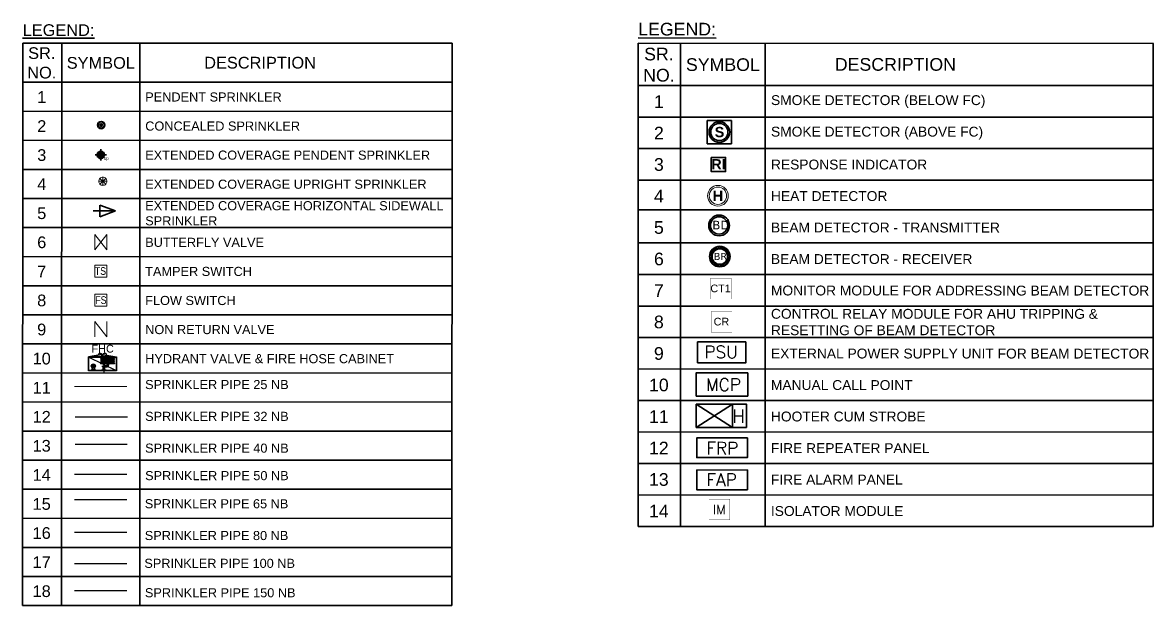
# Model space of a CAD drawing. Header units: millimetres. Extents: x -661525 to 498941, y 282148 to 1359693.
# Drawn here: x -509743 to -491521, y 661937 to 671335 of the extents above; entities that cross this region are included whole.
import ezdxf

# ---------------------------------------------------------------- set-up
doc = ezdxf.new("R2010")
doc.units = ezdxf.units.MM
doc.header["$LTSCALE"] = 2.5
doc.layers.get('0').update_dxf_attribs({"linetype": 'CONTINUOUS'})
for name, color, linetype, lineweight in [('v-nameplate', 7, 'CONTINUOUS', 35), ('v-ss beam detector', 4, 'CONTINUOUS', 35), ('v-ss concealed sprinkler', 1, 'CONTINUOUS', 35), ('v-ss extended pendent sprinkler', 4, 'CONTINUOUS', 35), ('v-ss fire detection', 4, 'CONTINUOUS', 35), ('v-ss heat detector', 5, 'CONTINUOUS', 5), ('v-ss pipe 100 NB', 80, 'CONTINUOUS', 30), ('v-ss pipe 25 NB', 1, 'CONTINUOUS', 50), ('v-ss pipe 32 NB', 94, 'CONTINUOUS', 30), ('v-ss pipe 40 NB', 111, 'CONTINUOUS', 30), ('v-ss pipe 50 NB', 202, 'CONTINUOUS', 30), ('v-ss pipe 65 NB', 210, 'CONTINUOUS', 30), ('v-ss pipe 80 NB', 30, 'CONTINUOUS', 30), ('v-ss side wall sprinkler', 5, 'CONTINUOUS', 35), ('v-ss smoke detector', 6, 'CONTINUOUS', 35), ('v-ss sprinkler piping', 1, 'CONTINUOUS', 5), ('v-ss upright sprinkler', 3, 'CONTINUOUS', 5), ('vision-nameplate', 7, 'CONTINUOUS', 35)]:
    doc.layers.add(name, color=color, linetype=linetype, lineweight=lineweight)
doc.layers.add('v-ss hydrant', color=1, linetype='CONTINUOUS')
doc.layers.add('v-ss pipe 150 NB', color=130, linetype='CONTINUOUS')
doc.styles.add('1-100', font='sanss___.ttf')
doc.styles.add('ARH', font='swissc.ttf')
doc.styles.add('INOX', font='MAIAN.TTF')
doc.styles.add('RUPI', font='arial.ttf')
doc.styles.get("Standard").update_dxf_attribs({"font": 'txt.shx', "height": 1})
doc.styles.add('WMF-Arial0', font='arialbd.ttf')

# ---------------------------------------------------------------- blocks, each defined once
blk = doc.blocks.new('Concealed Sprinkler')
at = {"layer": 'v-ss concealed sprinkler', "color": 1}
for radius in [125, 109, 45.5, 37.6, 29.6]:
    blk.add_circle((0, 0), radius, dxfattribs=at)
blk = doc.blocks.new('Extended coverage Sprinkler')
at = {"layer": 'v-ss extended pendent sprinkler', "true_color": 0x8c4569}
h = blk.add_hatch(dxfattribs=at)
h.set_pattern_fill('ANSI31', color=227, scale=40.96, style=0)
h.set_pattern_definition([(45, (-587403.9544, -34931.295), (-3.62038672, 3.62038672), [])])
edge = h.paths.add_edge_path()
edge.add_arc((0, 0), 81.9, 0, 360)
at = {"layer": 'v-ss extended pendent sprinkler', "color": 3, "true_color": 0x00f500}
for p, q in [((164, 0), (-164, 0)), ((0, 164), (0, -164))]:
    blk.add_line(p, q, dxfattribs=at)
at = {"layer": 'v-ss extended pendent sprinkler', "color": 2, "true_color": 0xffff0f}
for p, q in [((-82, 5), (-123, 8)), ((-78, 25), (-117, 38)), ((-69, 44), (-104, 66)), ((-56, 60), (-84, 90)), ((-39, 72), (-59, 108)), ((-20, 79), (-31, 119)), ((20, 79), (31, 119)), ((39, 72), (59, 108)), ((56, 60), (84, 90)), ((69, 44), (104, 66)), ((78, 25), (117, 38)), ((82, 5), (123, 8)), ((-80, -15), (-121, -23)), ((-74, -35), (-111, -52)), ((-63, -52), (-95, -78)), ((-48, -66), (-72, -99)), ((-30, -76), (-45, -114)), ((-10, -81), (-15, -122)), ((10, -81), (15, -122)), ((30, -76), (45, -114)), ((48, -66), (72, -99)), ((63, -52), (95, -78)), ((74, -35), (111, -52)), ((80, -15), (121, -23))]:
    blk.add_line(p, q, dxfattribs=at)
at = {"layer": 'v-ss extended pendent sprinkler', "color": 2}
blk.add_line((0, 82), (0, 123), dxfattribs=at)
at = {"layer": 'v-ss extended pendent sprinkler'}
blk.add_circle((0, 0), 81.9, dxfattribs=at)
at = {"layer": 'v-ss extended pendent sprinkler', "color": 12, "insert": (157, -54), "char_height": 98.3, "width": 6506.22, "attachment_point": 2, "style": 'INOX'}
blk.add_mtext('sp', dxfattribs=at)
blk = doc.blocks.new('Fire Hydrant Cabinet')
h = blk.add_hatch(color=256)
h.paths.add_polyline_path([(-301, 18), (-301, 32), (-260, 32), (-260, 18)])
h.paths.add_polyline_path([(-342, 18), (-342, 32), (-301, 32), (-301, 18)])
for p, q in [((-445, 0), (-445, 408)), ((-445, 408), (371, 408)), ((-436, 399), (362, 9)), ((-436, 9), (-436, 399)), ((-436, 399), (362, 399)), ((-355, 408), (-355, 399)), ((280, 408), (-355, 408)), ((-355, 399), (280, 399)), ((-92, 379), (-92, 372)), ((317, 379), (-92, 379)), ((317, 372), (-92, 372)), ((114, 372), (-76, 357)), ((303, 366), (-76, 336)), ((303, 345), (-76, 315)), ((45, 372), (45, 213)), ((112, 372), (112, 119)), ((181, 372), (181, 213)), ((280, 399), (280, 408)), ((317, 379), (317, 372)), ((362, 399), (362, 9)), ((371, 408), (371, 0)), ((371, 0), (-445, 0)), ((362, 9), (-436, 9)), ((-241, 140), (-362, 140)), ((-247, 41), (-356, 41)), ((-356, 41), (-356, 9)), ((-247, 32), (-356, 32)), ((-247, 18), (-356, 18)), ((-342, 32), (-342, 18)), ((-333, 78), (-333, 107)), ((-333, 92), (-333, 41)), ((-270, 78), (-270, 107)), ((-270, 92), (-270, 41)), ((-260, 32), (-260, 18)), ((-247, 41), (-247, 9)), ((-92, 213), (-92, 206)), ((317, 213), (-92, 213)), ((317, 206), (-92, 206)), ((303, 324), (-76, 295)), ((303, 303), (-76, 274)), ((303, 282), (-76, 253)), ((303, 261), (-76, 232)), ((-68, 31), (-68, 9)), ((-68, 31), (68, 31)), ((-68, 9), (68, 9)), ((-50, 133), (152, 133)), ((303, 240), (-49, 213)), ((-23, 133), (-23, 31)), ((0, 173), (0, -39)), ((20, 145), (76, 145)), ((22, 128), (23, 128)), ((23, 133), (23, 31)), ((23, 122), (90, 122)), ((68, 31), (68, 9)), ((90, 206), (90, 159)), ((135, 206), (135, 167)), ((303, 219), (221, 213)), ((317, 213), (317, 206))]:
    blk.add_line(p, q)
for points in [[(-57, 473), (-445, 408)], [(-64, 463), (-390, 408)], [(-47, 408), (-64, 463)], [(-37, 408), (-57, 473)], [(-37, 408), (-17, 473)], [(-28, 408), (-11, 463)], [(-17, 473), (371, 408)], [(-11, 463), (316, 408)]]:
    blk.add_lwpolyline(points)
for points in [[(-82, 372, 0.42252), (-76, 357, 0.70022), (-76, 336, 0.693685), (-76, 315, 0.693649), (-76, 295, 0.704776), (-76, 274, 0.693974), (-76, 253, 0.694025), (-76, 232, 0.510681), (-80, 213)], [(303, 219, 0.691845), (303, 240, 0.693805), (303, 261, 0.721867), (303, 282, 0.695455), (303, 303, 0.693589), (303, 324, 0.698714), (303, 345, 0.724017), (303, 366, 0.215292), (310, 372)]]:
    blk.add_lwpolyline(points, format="xyb")
for centre, radius in [((-301, 140), 60.5), ((-301, 140), 45.4), ((0, 133), 22.7), ((0, 133), 11.3), ((113, 183), 11.3)]:
    blk.add_circle(centre, radius)
for centre, radius, start, end in [((-105, 437), 71.4, 18.6672, 145.5351), ((-91, 379), 0.454, 90, 180), ((31, 437), 71.4, 34.4649, 161.3328), ((-91, 206), 0.454, 180, 270), ((76, 158), 13.6, 270, 3.1798), ((90, 167), 45.4, 270, 0), ((316, 206), 0.454, 270, 0)]:
    blk.add_arc(centre, radius, start, end)
for points in [[(-127, 517), (-166, 476), (-119, 497)], [(53, 517), (91, 476), (45, 497)]]:
    blk.add_solid(points)
at = {"style": '1-100'}
blk.add_text('FHC', height=226.8, dxfattribs=at).set_placement((-356, 532))
blk = doc.blocks.new('above smoke detector')
at = {"layer": 'v-ss smoke detector', "color": 3}
for p, q in [((928905, 465201), (928905, 464930)), ((929190, 465201), (928905, 465201)), ((929190, 464930), (929190, 465201)), ((928905, 464930), (929190, 464930))]:
    blk.add_line(p, q, dxfattribs=at)
at = {"layer": 'v-ss smoke detector', "color": 3, "extrusion": (0, 0, -1)}
for major_axis, start_param, end_param in [((84.9, -84.9), 5.497787, 11.780972), ((-70.7, -70.7), 3.926991, 10.210176)]:
    blk.add_ellipse((929047, 465066), major_axis=major_axis, ratio=1, start_param=start_param, end_param=end_param, dxfattribs=at)
at = {"layer": 'v-ss smoke detector', "color": 3, "style": 'WMF-Arial0'}
blk.add_text('S', height=120, dxfattribs=at).set_placement((928993, 465006))
blk = doc.blocks.new('respone indicator')
at = {"layer": 'v-ss smoke detector', "color": 40}
blk.add_lwpolyline([(928964, 465420), (929131, 465420), (929131, 465255), (928964, 465255)], close=True, dxfattribs=at)
at = {"layer": 'v-ss smoke detector', "color": 40, "style": 'WMF-Arial0'}
blk.add_text('RI', height=120, dxfattribs=at).set_placement((928964, 465281))
blk = doc.blocks.new('beam detector 1')
at = {"layer": 'v-ss beam detector', "color": 4}
for major_axis, start_param, end_param in [((-162, 162), 5.497787, 11.780972), ((-135, -135), 3.926991, 10.210176)]:
    blk.add_ellipse((244313, 47254), major_axis=major_axis, ratio=1, start_param=start_param, end_param=end_param, dxfattribs=at)
at = {"layer": 'v-ss beam detector', "color": 4, "insert": (244162, 47357), "char_height": 76.5, "width": 119.07, "attachment_point": 1}
blk.add_mtext('{\\fVerdana|b0|i0|c0|p34;\\H2.5x;\\C3;BD}', dxfattribs=at)
blk = doc.blocks.new('beam detector 2')
at = {"layer": 'v-ss beam detector', "lineweight": 0}
h = blk.add_hatch(dxfattribs=at)
h.set_pattern_fill('ANSI37', color=1, scale=9.5625, style=0)
h.set_pattern_definition([(45, (-3133359.365, 473882.97), (-21.4684248, 21.4684248), []), (135, (-3133359.365, 473882.97), (-21.4684248, -21.4684248), [])])
edge = h.paths.add_edge_path(flags=16)
edge.add_ellipse((245189, 47228), major_axis=(-119, 119), ratio=1, start_angle=0, end_angle=360, ccw=False)
edge = h.paths.add_edge_path()
edge.add_ellipse((245189, 47228), major_axis=(-158, -158), ratio=1, start_angle=0, end_angle=360, ccw=False)
at = {"layer": 'v-ss beam detector', "color": 1, "extrusion": (0, 0, -1)}
for major_axis, start_param, end_param in [((-158, -158), 5.497787, 11.780972), ((-119, 119), 3.926991, 10.210176)]:
    blk.add_ellipse((245189, 47228), major_axis=major_axis, ratio=1, start_param=start_param, end_param=end_param, dxfattribs=at)
at = {"layer": 'v-ss beam detector', "color": 4, "insert": (245059, 47307), "char_height": 153, "width": 119.07, "attachment_point": 1}
blk.add_mtext('{\\fVerdana|b0|i0|c0|p34;\\C3;BR}', dxfattribs=at)
blk = doc.blocks.new('heat detector')
at = {"layer": 'v-ss heat detector'}
for major_axis, start_param, end_param in [((0, 263), 4.712367, 10.995552), ((0, 220), 4.712353, 10.995538)]:
    blk.add_ellipse((279194, 61227), major_axis=major_axis, ratio=1, start_param=start_param, end_param=end_param, dxfattribs=at)
at = {"layer": 'v-ss heat detector', "style": 'WMF-Arial0', "width": 1}
blk.add_text('H', height=263, dxfattribs=at).set_placement((279062, 61095))
blk = doc.blocks.new('extended sidewall sprinkler')
at = {"layer": 'v-ss side wall sprinkler', "color": 1}
for p, q in [((-643, 0), (-192, 168)), ((-192, -168), (-643, 0)), ((-192, 168), (-192, -168))]:
    blk.add_line(p, q, dxfattribs=at)
at = {"layer": 'v-ss side wall sprinkler', "color": 5}
blk.add_line((-643, 0), (0, 0), dxfattribs=at)
blk = doc.blocks.new('upright sprinkler')
at = {"layer": 'v-ss upright sprinkler', "ltscale": 0.1}
for p, q in [((120, 0), (-120, 0)), ((120, 0), (-120, 0)), ((85, -85), (-85, 85)), ((-85, -85), (85, 85)), ((-85, 85), (85, -85)), ((85, 85), (-85, -85)), ((0, 120), (0, -120)), ((0, -120), (0, 120))]:
    blk.add_line(p, q, dxfattribs=at)
blk.add_circle((0, 0), 38.7, dxfattribs=at)
for start, end in [(134.9865, 179.9865), (179.9865, 224.9865), (89.9865, 134.9865), (44.9865, 89.9865), (359.9865, 44.9865), (224.9865, 269.9865), (269.9865, 314.9865), (314.9865, 359.9865)]:
    blk.add_arc((0, 0), 120, start, end, dxfattribs=at)

msp = doc.modelspace()

# ---------------------------------------------------------------- linework, layer by layer
at = {"layer": 'v-nameplate'}
for p, q in [((-509741.2, 671003, 0), (-509742.1, 661936.6, 0)), ((-509741.2, 671003, 0), (-502821.9, 671001.3, 0)), ((-509112.2, 671002.9, 0), (-509113.8, 664279.1, 0)), ((-507854.2, 671002.6, 0), (-507855.8, 664278.8, 0)), ((-502821.9, 671001.4, 0), (-502824, 661936.6, 0)), ((-499821.9, 671001.3, 0), (-499822.6, 663209.2, 0)), ((-499821.9, 671001.3, 0), (-491521.1, 670999.3, 0)), ((-499140.4, 671001.2, 0), (-499142.1, 663716.9, 0)), ((-497777.5, 671000.9, 0), (-497779.2, 663716.6, 0)), ((-491523.6, 670999.3, 0), (-491523.6, 663207.1, 0)), ((-509741.4, 670374, 0), (-502822, 670372.3, 0)), ((-499822, 670319.9, 0), (-491521.3, 670317.8, 0)), ((-509741.5, 669905.2, 0), (-502822.1, 669903.5, 0)), ((-499822.1, 669812, 0), (-491521.4, 669809.9, 0)), ((-509741.6, 669436.4, 0), (-502822.2, 669434.7, 0)), ((-499822.3, 669304.1, 0), (-491521.5, 669302, 0)), ((-509741.7, 668967.5, 0), (-502822.3, 668965.8, 0)), ((-499822.4, 668796.2, 0), (-491521.6, 668794.1, 0)), ((-509741.8, 668498.7, 0), (-502822.4, 668497, 0)), ((-509741.9, 668029.9, 0), (-502822.6, 668028.2, 0)), ((-509742.1, 667561, 0), (-502822.7, 667559.3, 0)), ((-499822.7, 667272.4, 0), (-491522, 667270.4, 0)), ((-509742.2, 667092.2, 0), (-502822.8, 667090.5, 0)), ((-499822.9, 666764.5, 0), (-491522.1, 666762.5, 0)), ((-509742.3, 666623.4, 0), (-502822.9, 666621.7, 0)), ((-499823, 666256.6, 0), (-491522.2, 666254.6, 0)), ((-509742.4, 666154.5, 0), (-502823, 666152.8, 0)), ((-509742.5, 665685.7, 0), (-502823.1, 665684, 0)), ((-499823.1, 665748.7, 0), (-491522.4, 665746.7, 0)), ((-509742.6, 665216.9, 0), (-502823.2, 665215.2, 0)), ((-499823.2, 665240.8, 0), (-491522.5, 665238.8, 0)), ((-509742.7, 664748, 0), (-502823.3, 664746.3, 0)), ((-509113.6, 664908, 0), (-509114.3, 661936.6, 0)), ((-507855.5, 664907.7, 0), (-507856.2, 661936.6, 0)), ((-499823.3, 664732.9, 0), (-491522.6, 664730.9, 0)), ((-499141.8, 664398.3, 0), (-499142.1, 663209, 0)), ((-497779, 664397.9, 0), (-497779.2, 663208.7, 0)), ((-509742.8, 664279.2, 0), (-502823.4, 664277.5, 0)), ((-509742, 664279, 0), (-502823.4, 664277.3, 0)), ((-499823.5, 664225, 0), (-491522.7, 664222.9, 0)), ((-509742.1, 663810.2, 0), (-502823.5, 663808.5, 0)), ((-499823.6, 663717.1, 0), (-491522.8, 663715, 0)), ((-499822.7, 663716.9, 0), (-491523.6, 663714.8, 0)), ((-509742.1, 663341.3, 0), (-502823.7, 663339.6, 0)), ((-499823.7, 663209.2, 0), (-491523, 663207.1, 0)), ((-509742.2, 662872.5, 0), (-502823.8, 662870.8, 0)), ((-509742.3, 662403.7, 0), (-502823.9, 662403.7, 0)), ((-509742.3, 661936.6, 0), (-502823.9, 661936.6, 0))]:
    msp.add_line(p, q, dxfattribs=at)
at = {"layer": 'v-ss beam detector', "color": 1, "const_width": 3.76, "elevation": 0}
msp.add_lwpolyline([(-498682.3, 663649.9), (-498347.8, 663649.8), (-498347.9, 663315.4), (-498682.4, 663315.4)], close=True, dxfattribs=at)
at = {"layer": 'v-ss fire detection'}
for p, q in [((-498304.8, 665180.2, 0), (-498886.9, 664806.5, 0)), ((-498304.9, 664806.4, 0), (-498886.8, 665180.4, 0)), ((-498304.9, 664806.4, 0), (-498304.8, 665180.2, 0))]:
    msp.add_line(p, q, dxfattribs=at)
at = {"layer": 'v-ss fire detection', "color": 1, "const_width": 3.76, "elevation": 0}
for points in [[(-498659.3, 667211.7), (-498324.9, 667211.6), (-498325, 666877.1), (-498659.4, 666877.2)], [(-498645.4, 666676.4), (-498310.9, 666676.4), (-498311, 666341.9), (-498645.5, 666342)]]:
    msp.add_lwpolyline(points, close=True, dxfattribs=at)
at = {"layer": 'v-ss fire detection', "color": 1, "elevation": 0}
for points in [[(-498087.3, 666185.3), (-498865.8, 666185.6), (-498865.9, 665849.6), (-498087.4, 665849.3)], [(-498063.8, 664638.3), (-498879.8, 664638.6), (-498879.9, 664320.1), (-498063.9, 664319.8)], [(-498063.8, 664120.3), (-498879.8, 664119.6), (-498879.9, 663801.1), (-498063.9, 663801.8)]]:
    msp.add_lwpolyline(points, close=True, dxfattribs=at)
at = {"layer": 'v-ss fire detection', "elevation": 0}
for points in [[(-498057.3, 665686.7), (-498887.3, 665686.9), (-498887.4, 665312), (-498057.4, 665311.8)], [(-498076.4, 664806.3), (-498886.9, 664806.5), (-498886.8, 665180.4), (-498076.3, 665180.2)]]:
    msp.add_lwpolyline(points, close=True, dxfattribs=at)
at = {"layer": 'v-ss pipe 100 NB', "const_width": 21.4, "elevation": 0}
msp.add_lwpolyline([(-508060.6, 662610), (-508907, 662610)], dxfattribs=at)
at = {"layer": 'v-ss pipe 150 NB', "const_width": 21.4, "elevation": 0}
msp.add_lwpolyline([(-508060.6, 662172.1), (-508907, 662172.1)], dxfattribs=at)
at = {"layer": 'v-ss pipe 25 NB', "const_width": 21.4, "elevation": 0}
msp.add_lwpolyline([(-508060.6, 665466.4), (-508907, 665466.4)], dxfattribs=at)
at = {"layer": 'v-ss pipe 32 NB', "const_width": 21.4, "elevation": 0}
msp.add_lwpolyline([(-508051.9, 664972.8), (-508898.3, 664972.8)], dxfattribs=at)
at = {"layer": 'v-ss pipe 40 NB', "const_width": 21.4, "elevation": 0}
msp.add_lwpolyline([(-508054.4, 664534.7), (-508900.8, 664534.7)], dxfattribs=at)
at = {"layer": 'v-ss pipe 50 NB', "const_width": 21.4, "elevation": 0}
msp.add_lwpolyline([(-508060.6, 664047.7), (-508907, 664047.7)], dxfattribs=at)
at = {"layer": 'v-ss pipe 65 NB', "const_width": 21.4, "elevation": 0}
msp.add_lwpolyline([(-508060.6, 663642.8), (-508907, 663642.8)], dxfattribs=at)
at = {"layer": 'v-ss pipe 80 NB', "const_width": 21.4, "elevation": 0}
msp.add_lwpolyline([(-508060.6, 663116.7), (-508907, 663116.7)], dxfattribs=at)
at = {"layer": 'v-ss sprinkler piping', "linetype": 'Continuous', "elevation": 0}
msp.add_lwpolyline([(-508387.6, 667918.6), (-508580, 667671.4), (-508579.9, 667918.7), (-508387.7, 667671.4), (-508387.6, 667918.6)], dxfattribs=at)
at = {"layer": 'v-ss sprinkler piping', "elevation": 0}
for points in [[(-508387.8, 667230), (-508580.1, 667230.1), (-508580, 667422.4), (-508387.7, 667422.3)], [(-508387.9, 666761.2), (-508580.2, 666761.2), (-508580.1, 666953.5), (-508387.8, 666953.5)]]:
    msp.add_lwpolyline(points, close=True, dxfattribs=at)
msp.add_lwpolyline([(-508387.9, 666512.1), (-508388, 666264.9), (-508580.2, 666512.2), (-508580.3, 666264.9)], dxfattribs=at)
at = {"layer": 'vision-nameplate'}
for p, q in [((-499822.1, 668312.9, 0), (-491523.6, 668312.9, 0)), ((-499822.1, 667784.4, 0), (-491523.6, 667784.4, 0))]:
    msp.add_line(p, q, dxfattribs=at)

# ---------------------------------------------------------------- block references
at = {"layer": 'v-ss beam detector'}
for name, p, xscale, yscale, zscale, rotation in [('beam detector 1', (-677066.8, 633573.2, 0), 0.7307790533898328, 0.7307790533898328, 0.7307790533898328, 359.9865165058336), ('beam detector 2', (-680439.6, 632562.8, 0), 0.7419691011880606, 0.7419691011880606, 0.7419691011880606, 359.9865162583413)]:
    msp.add_blockref(name, p, dxfattribs=dict(at, xscale=xscale, yscale=yscale, zscale=zscale, rotation=rotation))
at = {"layer": 'v-ss concealed sprinkler', "xscale": 0.4652256000554189, "yscale": 0.4652256000554189, "zscale": 0.4652256000554189}
msp.add_blockref('Concealed Sprinkler', (-508476.4, 669682.2, 0), dxfattribs=at)
at = {"layer": 'v-ss extended pendent sprinkler', "xscale": 0.5538399999495596, "yscale": 0.5538399999495596, "zscale": 0.5538399999495596}
msp.add_blockref('Extended coverage Sprinkler', (-508483.5, 669202, 0), dxfattribs=at)
at = {"layer": 'v-ss heat detector', "xscale": 0.6347299468450001, "yscale": 0.6347299468450001, "zscale": 0.6347299468450001, "rotation": 359.9865162384148}
msp.add_blockref('heat detector', (-675759.7, 629721.1, 0), dxfattribs=at)
at = {"layer": 'v-ss hydrant', "xscale": 0.5538399999495596, "yscale": 0.5538399999495596, "zscale": 0.5538399999495596}
msp.add_blockref('Fire Hydrant Cabinet', (-508436.2, 665718.4, 0), dxfattribs=at)
at = {"layer": 'v-ss side wall sprinkler', "xscale": 0.5538399999495596, "yscale": 0.5538399999495596, "zscale": 0.5538399999495596, "rotation": 180}
msp.add_blockref('extended sidewall sprinkler', (-508603.3, 668297.5, 0), dxfattribs=at)
at = {"layer": 'v-ss smoke detector', "color": 2, "xscale": 1.386171079440989, "yscale": 1.386171079440989, "zscale": 1.386171079440989, "rotation": 359.986516364141}
for name, p in [('above smoke detector', (-1786485.1, 25211.6, 0)), ('respone indicator', (-1786500.2, 24311.2, 0))]:
    msp.add_blockref(name, p, dxfattribs=at)
at = {"layer": 'v-ss upright sprinkler', "xscale": 0.5538399999495596, "yscale": 0.5538399999495596, "zscale": 0.5538399999495596, "rotation": 180}
msp.add_blockref('upright sprinkler', (-508450.3, 668775.7, 0), dxfattribs=at)

# ---------------------------------------------------------------- texts
at = {"layer": 'v-nameplate', "style": 'RUPI'}
for s, p in [('SPRINKLER PIPE 25 NB', (-507768.7, 665424.8, 0)), ('SPRINKLER PIPE 32 NB', (-507768.7, 664912.1, 0)), ('SPRINKLER PIPE 40 NB', (-507768.7, 664399.4, 0)), ('SPRINKLER PIPE 50 NB', (-507768.7, 663956.2, 0)), ('SPRINKLER PIPE 65 NB', (-507774, 663503, 0)), ('SPRINKLER PIPE 80 NB', (-507774, 662990.3, 0)), ('SPRINKLER PIPE 100 NB', (-507780.9, 662542, 0)), ('SPRINKLER PIPE 150 NB', (-507772.2, 662067.5, 0))]:
    msp.add_text(s, height=146.771, rotation=359.98652, dxfattribs=at).set_placement(p)
at = {"layer": 'v-nameplate', "rotation": 359.98652, "style": 'RUPI'}
for s, insert, char_height, width, attachment_point in [('\\pt2592.88;{\\LLEGEND:}', (-509742.2, 671212.2, 0), 188.705, 89110.812, 4), ('\\pt2592.88;{\\LLEGEND:}', (-499822.9, 671227.9, 0), 204.433, 96537.785, 4), ('\\pt2592.88;SR.\\PNO.', (-509434.1, 670683.9, 0), 188.705, 89110.812, 5), ('\\pt2592.88;SR.\\PNO.', (-499489.1, 670655.6, 0), 204.433, 96537.785, 5), ('\\pt2592.88;SYMBOL', (-508482.9, 670683.7, 0), 188.705, 89110.812, 5), ('\\pt2592.88;DESCRIPTION', (-505916.5, 670686.9, 0), 188.705, 89110.812, 5), ('\\pt2592.88;SYMBOL', (-498458.6, 670655.4, 0), 204.433, 96537.785, 5), ('\\pt2592.88;DESCRIPTION', (-495678.4, 670658.8, 0), 204.433, 96537.785, 5), ('\\pt2592.88;1', (-509434.2, 670135, 0), 188.705, 89110.812, 5), ('\\pt2016.68;PENDENT SPRINKLER', (-507766.7, 670134.5, 0), 146.771, 89110.812, 4), ('\\pt2592.88;1', (-499489.2, 670060.9, 0), 204.433, 96537.785, 5), ('\\pt2016.68;SMOKE DETECTOR (BELOW FC)', (-497683, 670060.5, 0), 159.003, 96537.785, 4), ('\\pt2592.88;2', (-509434.3, 669666.2, 0), 188.705, 89110.812, 5), ('\\pt2016.68;CONCEALED SPRINKLER', (-507766.8, 669665.6, 0), 146.771, 89110.812, 4), ('\\pt2592.88;2', (-499489.3, 669553, 0), 204.433, 96537.785, 5), ('\\pt2016.68;SMOKE DETECTOR (ABOVE FC)', (-497683.1, 669552.6, 0), 159.003, 96537.785, 4), ('\\pt2592.88;3', (-509434.4, 669197.3, 0), 188.705, 89110.812, 5), ('\\pt2016.68;EXTENDED COVERAGE PENDENT SPRINKLER', (-507766.9, 669196.8, 0), 146.771, 4833.65, 4), ('\\pt2592.88;3', (-499489.5, 669045.1, 0), 204.433, 96537.785, 5), ('\\pt2016.68;RESPONSE INDICATOR', (-497683.2, 669044.7, 0), 159.003, 96537.785, 4), ('\\pt2592.88;4', (-509434.5, 668728.5, 0), 188.705, 89110.812, 5), ('\\pxt7.6099;EXTENDED COVERAGE UPRIGHT SPRINKLER', (-507767.1, 668728, 0), 146.771, 4833.65, 4), ('\\pt2592.88;4', (-499489.6, 668537.2, 0), 204.433, 96537.785, 5), ('\\pt2016.68;HEAT DETECTOR', (-497683.3, 668536.8, 0), 159.003, 96537.785, 4), ('\\pt2016.68;EXTENDED COVERAGE HORIZONTAL SIDEWALL SPRINKLER', (-507767.2, 668259.1, 0), 146.771, 4833.65, 4), ('\\pt2592.88;5', (-509434.6, 668259.7, 0), 188.705, 89110.812, 5), ('\\pt2592.88;5', (-499489.7, 668029.3, 0), 204.433, 96537.785, 5), ('\\pt2016.68;BEAM DETECTOR - TRANSMITTER', (-497683.4, 668028.9, 0), 159.003, 96537.785, 4), ('\\pt2592.88;6', (-509434.7, 667790.8, 0), 188.705, 89110.812, 5), ('\\pt2016.68;BUTTERFLY VALVE', (-507767.3, 667790.3, 0), 146.771, 89110.812, 4), ('\\pt2592.88;6', (-499489.8, 667521.4, 0), 204.433, 96537.785, 5), ('\\pt2016.68;BEAM DETECTOR - RECEIVER', (-497683.6, 667521, 0), 159.003, 96537.785, 4), ('\\pt2592.88;7', (-509434.9, 667322, 0), 188.705, 89110.812, 5), ('\\pt2016.68;TAMPER SWITCH', (-507767.4, 667321.5, 0), 146.771, 89110.812, 4), ('\\pt2592.88;7', (-499489.9, 667013.5, 0), 204.433, 96537.785, 5), ('\\pt2592.88;8', (-509435, 666853.2, 0), 188.705, 89110.812, 5), ('\\pt2016.68;FLOW SWITCH', (-507767.5, 666852.6, 0), 146.771, 89110.812, 4), ('\\pt2016.68;MONITOR MODULE FOR ADDRESSING BEAM DETECTOR', (-497683.7, 667013.1, 0), 159.003, 96537.785, 4), ('\\pt2592.88;8', (-499490.1, 666505.6, 0), 204.433, 96537.785, 5), ('\\pt2016.68;CONTROL RELAY MODULE FOR AHU TRIPPING & RESETTING OF BEAM DETECTOR ', (-497683.8, 666505.2, 0), 159.003, 5643.422, 4), ('\\pt2592.88;9', (-509435.1, 666384.3, 0), 188.705, 89110.812, 5), ('\\pt2016.68;NON RETURN VALVE', (-507767.6, 666383.8, 0), 146.771, 89110.812, 4), ('\\pt2592.88;10', (-509435.2, 665915.5, 0), 188.705, 89110.812, 5), ('\\pt2592.88;9', (-499490.2, 665997.7, 0), 204.433, 96537.785, 5), ('\\pt2016.68;EXTERNAL POWER SUPPLY UNIT FOR BEAM DETECTOR', (-497683.9, 665997.2, 0), 159.003, 96537.785, 4), ('\\pt2016.68;HYDRANT VALVE & FIRE HOSE CABINET', (-507767.7, 665915, 0), 146.771, 89110.812, 4), ('\\pt2592.88;11', (-509435.3, 665446.7, 0), 188.705, 89110.812, 5), ('\\pt2592.88;10', (-499490.3, 665489.8, 0), 204.433, 96537.785, 5), ('\\pt2016.68;MANUAL CALL POINT', (-497684, 665489.3, 0), 159.003, 96537.785, 4), ('\\pt2592.88;12', (-509435.4, 664977.8, 0), 188.705, 89110.812, 5), ('\\pt2592.88;11', (-499490.4, 664981.9, 0), 204.433, 96537.785, 5), ('\\pt2016.68;HOOTER CUM STROBE', (-497684.2, 664981.4, 0), 159.003, 96537.785, 4), ('\\pt2592.88;13', (-509435.5, 664509, 0), 188.705, 89110.812, 5), ('\\pt2592.88;12', (-499490.5, 664473.9, 0), 204.433, 96537.785, 5), ('\\pt2016.68;FIRE REPEATER PANEL', (-497684.3, 664473.5, 0), 159.003, 96537.785, 4), ('\\pt2592.88;14', (-509435.5, 664040.1, 0), 188.705, 89110.812, 5), ('\\pt2592.88;13', (-499490.6, 663966, 0), 204.433, 96537.785, 5), ('\\pt2016.68;FIRE ALARM PANEL', (-497684.4, 663965.6, 0), 159.003, 96537.785, 4), ('\\pt2592.88;15', (-509435.6, 663571.2, 0), 188.705, 89110.812, 5), ('\\pxt7.61;14', (-499490.8, 663458.1, 0), 204.433, 96537.785, 5), ('\\pxt7.6099;ISOLATOR MODULE', (-497684.5, 663457.7, 0), 159.003, 96537.785, 4), ('\\pt2592.88;16', (-509435.7, 663102.4, 0), 188.705, 89110.812, 5), ('\\pt2592.88;17', (-509435.8, 662633.6, 0), 188.705, 89110.812, 5), ('\\pxt7.61;18', (-509435.8, 662164.7, 0), 188.705, 89110.812, 5)]:
    msp.add_mtext(s, dxfattribs=dict(at, insert=insert, char_height=char_height, width=width, attachment_point=attachment_point))
at = {"layer": 'v-ss beam detector', "color": 3, "ltscale": 0.005, "insert": (-498515.4, 663482.7, 0), "char_height": 149.08, "width": 347.851, "attachment_point": 5, "rotation": 359.98652}
msp.add_mtext('IM', dxfattribs=at)
at = {"layer": 'v-ss fire detection', "color": 3, "ltscale": 0.005, "char_height": 124.232, "width": 289.876, "attachment_point": 5, "rotation": 359.98652}
for s, insert in [('{\\fArial|b0|i0|c0|p34;CT1}', (-498495.8, 667047.4, 0)), ('{\\fArial|b0|i0|c0|p34;CR}', (-498481.8, 666512.1, 0))]:
    msp.add_mtext(s, dxfattribs=dict(at, insert=insert))
at = {"layer": 'v-ss fire detection', "color": 1, "char_height": 200, "width": 9734.6, "attachment_point": 9, "rotation": 359.98652}
for s, insert in [('PSU', (-498216.9, 665922.4, 0)), ('FRP', (-498209.9, 664371.4, 0)), ('FAP', (-498233.4, 663861.9, 0))]:
    msp.add_mtext(s, dxfattribs=dict(at, insert=insert))
at = {"layer": 'v-ss fire detection', "attachment_point": 9, "rotation": 359.98652}
for s, insert, char_height, width in [('\\pxt31,32;MCP', (-498166.4, 665396.4, 0), 200, 8213.647), ('H', (-498104.9, 664879.8, 0), 213.8, 7102.389)]:
    msp.add_mtext(s, dxfattribs=dict(at, insert=insert, char_height=char_height, width=width))
at = {"layer": 'v-ss sprinkler piping', "char_height": 123.62, "width": 2472.95, "attachment_point": 5, "rotation": 359.9865, "style": 'ARH'}
for s, insert in [('TS', (-508488.4, 667327.8, 0)), ('FS', (-508481.6, 666858.9, 0))]:
    msp.add_mtext(s, dxfattribs=dict(at, insert=insert))

doc.saveas('drawing.dxf')
